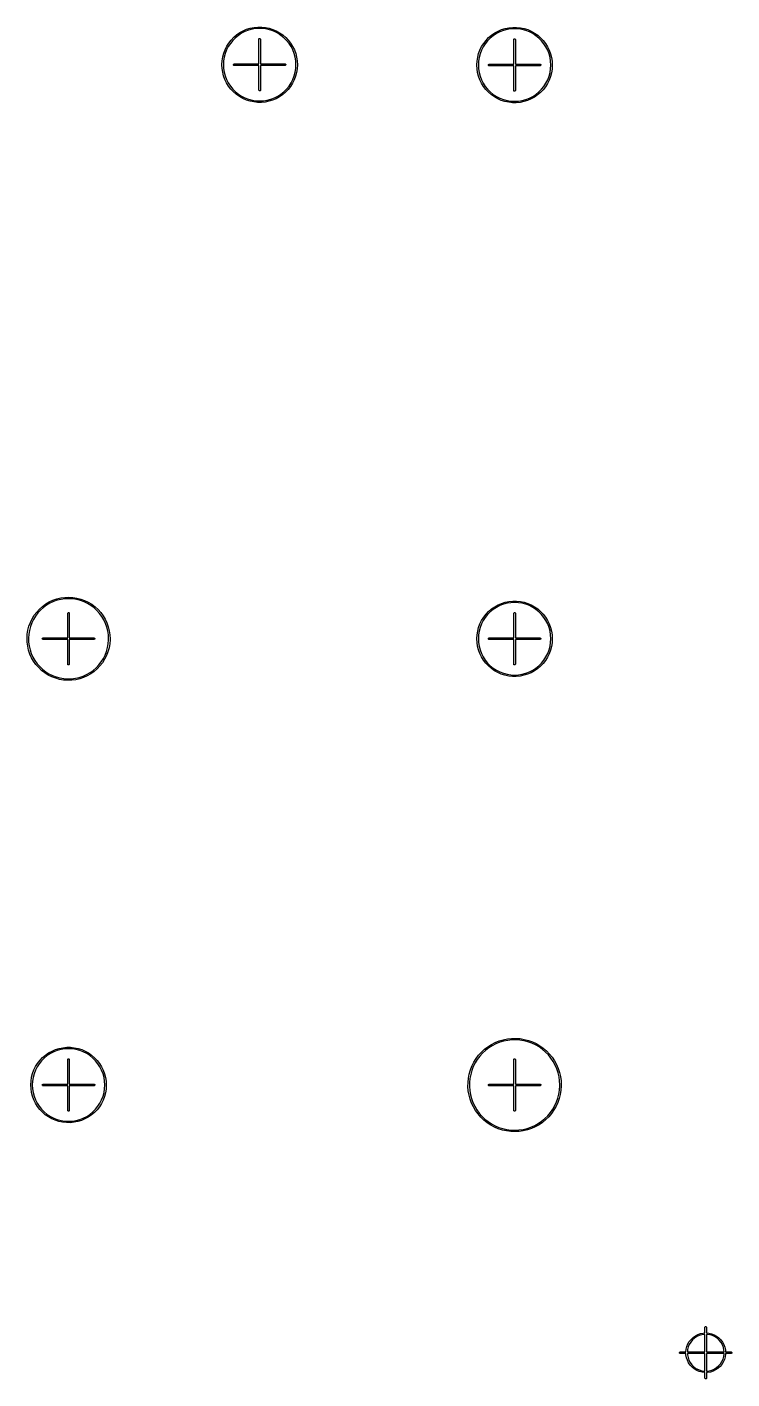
# Model space of a CAD drawing. Extents: x 5.3 to 29.5, y -16.5 to -2.6.
# Drawn here: x 26.74 to 29.5, y -16.45 to -11.15 of the extents above; entities that cross this region are included whole.
import ezdxf

# ---------------------------------------------------------------- set-up
doc = ezdxf.new("R2010")
doc.units = 0
doc.header["$MEASUREMENT"] = 0
doc.layers.add('BLACK', color=7, linetype='CONTINUOUS')

msp = doc.modelspace()

# ---------------------------------------------------------------- linework, layer by layer
at = {"layer": 'BLACK', "linetype": 'CONTINUOUS'}
for p, q in [((27.5483, -11.1913), (27.5596, -11.1816)), ((27.5663, -11.1837), (27.5547, -11.1931)), ((27.5596, -11.1816), (27.5719, -11.173)), ((27.5788, -11.1756), (27.5663, -11.1837)), ((27.5719, -11.173), (27.5851, -11.1658)), ((27.5921, -11.1688), (27.5788, -11.1756)), ((27.5851, -11.1658), (27.5988, -11.1599)), ((27.606, -11.1635), (27.5921, -11.1688)), ((27.5988, -11.1599), (27.6131, -11.1555)), ((27.6203, -11.1597), (27.606, -11.1635)), ((27.6131, -11.1555), (27.6278, -11.1525)), ((27.635, -11.1573), (27.6203, -11.1597)), ((27.6278, -11.1525), (27.6427, -11.151)), ((27.6499, -11.1565), (27.635, -11.1573)), ((27.6427, -11.151), (27.6577, -11.151)), ((27.6648, -11.1573), (27.6499, -11.1565)), ((27.6577, -11.151), (27.6725, -11.1526)), ((27.6795, -11.1597), (27.6648, -11.1573)), ((27.6725, -11.1526), (27.6872, -11.1556)), ((27.6939, -11.1635), (27.6795, -11.1597)), ((27.6872, -11.1556), (27.7015, -11.1601)), ((27.7078, -11.1688), (27.6939, -11.1635)), ((27.7015, -11.1601), (27.7152, -11.166)), ((27.721, -11.1756), (27.7078, -11.1688)), ((27.7152, -11.166), (27.7283, -11.1733)), ((27.7335, -11.1837), (27.721, -11.1756)), ((27.7283, -11.1733), (27.7406, -11.1819)), ((27.7451, -11.1931), (27.7335, -11.1837)), ((27.7406, -11.1819), (27.7519, -11.1916)), ((28.5483, -11.1925), (28.5597, -11.1828)), ((28.5664, -11.1849), (28.5548, -11.1943)), ((28.5597, -11.1828), (28.572, -11.1743)), ((28.5789, -11.1768), (28.5664, -11.1849)), ((28.572, -11.1743), (28.5851, -11.167)), ((28.5921, -11.1701), (28.5789, -11.1768)), ((28.5851, -11.167), (28.5989, -11.1611)), ((28.606, -11.1647), (28.5921, -11.1701)), ((28.5989, -11.1611), (28.6132, -11.1567)), ((28.6204, -11.1609), (28.606, -11.1647)), ((28.6132, -11.1567), (28.6279, -11.1537)), ((28.6351, -11.1585), (28.6204, -11.1609)), ((28.6279, -11.1537), (28.6428, -11.1522)), ((28.65, -11.1578), (28.6351, -11.1585)), ((28.6428, -11.1522), (28.6577, -11.1523)), ((28.6649, -11.1585), (28.65, -11.1578)), ((28.6577, -11.1523), (28.6726, -11.1538)), ((28.6796, -11.1609), (28.6649, -11.1585)), ((28.6726, -11.1538), (28.6873, -11.1568)), ((28.694, -11.1647), (28.6796, -11.1609)), ((28.6873, -11.1568), (28.7016, -11.1613)), ((28.7079, -11.1701), (28.694, -11.1647)), ((28.7016, -11.1613), (28.7153, -11.1672)), ((28.7211, -11.1768), (28.7079, -11.1701)), ((28.7153, -11.1672), (28.7284, -11.1745)), ((28.7336, -11.1849), (28.7211, -11.1768)), ((28.7284, -11.1745), (28.7407, -11.1831)), ((28.7452, -11.1943), (28.7336, -11.1849)), ((28.7407, -11.1831), (28.752, -11.1929)), ((27.5089, -11.2541), (27.5141, -11.24)), ((27.5141, -11.24), (27.5208, -11.2266)), ((27.5267, -11.2277), (27.52, -11.2409)), ((27.5208, -11.2266), (27.5287, -11.2139)), ((27.5348, -11.2152), (27.5267, -11.2277)), ((27.5287, -11.2139), (27.5379, -11.2021)), ((27.5442, -11.2036), (27.5348, -11.2152)), ((27.5379, -11.2021), (27.5483, -11.1913)), ((27.5547, -11.1931), (27.5442, -11.2036)), ((27.647, -11.1988), (27.6471, -11.1978)), ((27.647, -11.2958), (27.647, -11.1988)), ((27.6471, -11.1978), (27.6484, -11.1962)), ((27.6484, -11.1962), (27.6504, -11.1959)), ((27.6504, -11.1959), (27.6522, -11.1969)), ((27.6522, -11.1969), (27.6529, -11.1988)), ((27.6529, -11.1988), (27.6529, -11.2958)), ((27.7556, -11.2036), (27.7451, -11.1931)), ((27.7519, -11.1916), (27.7622, -11.2025)), ((27.765, -11.2152), (27.7556, -11.2036)), ((27.7622, -11.2025), (27.7714, -11.2143)), ((27.7731, -11.2277), (27.765, -11.2152)), ((27.7714, -11.2143), (27.7793, -11.2271)), ((27.7799, -11.2409), (27.7731, -11.2277)), ((27.7793, -11.2271), (27.7859, -11.2405)), ((28.5142, -11.2412), (28.5208, -11.2278)), ((28.5268, -11.2289), (28.5201, -11.2421)), ((28.5208, -11.2278), (28.5288, -11.2151)), ((28.5349, -11.2164), (28.5268, -11.2289)), ((28.5288, -11.2151), (28.538, -11.2033)), ((28.5443, -11.2048), (28.5349, -11.2164)), ((28.538, -11.2033), (28.5483, -11.1925)), ((28.5548, -11.1943), (28.5443, -11.2048)), ((28.647, -11.2), (28.6472, -11.199)), ((28.647, -11.297), (28.647, -11.2)), ((28.6472, -11.199), (28.6485, -11.1974)), ((28.6485, -11.1974), (28.6505, -11.1971)), ((28.6505, -11.1971), (28.6523, -11.1981)), ((28.6523, -11.1981), (28.653, -11.2)), ((28.653, -11.2), (28.653, -11.297)), ((28.7557, -11.2048), (28.7452, -11.1943)), ((28.752, -11.1929), (28.7623, -11.2037)), ((28.7651, -11.2164), (28.7557, -11.2048)), ((28.7623, -11.2037), (28.7715, -11.2156)), ((28.7732, -11.2289), (28.7651, -11.2164)), ((28.7715, -11.2156), (28.7794, -11.2283)), ((28.7799, -11.2421), (28.7732, -11.2289)), ((28.7794, -11.2283), (28.786, -11.2417)), ((27.502, -11.2983), (27.5028, -11.2833)), ((27.5028, -11.2833), (27.5051, -11.2685)), ((27.5051, -11.2685), (27.5089, -11.2541)), ((27.5084, -11.2839), (27.5077, -11.2988)), ((27.5108, -11.2692), (27.5084, -11.2839)), ((27.5146, -11.2548), (27.5108, -11.2692)), ((27.52, -11.2409), (27.5146, -11.2548)), ((27.7852, -11.2548), (27.7799, -11.2409)), ((27.789, -11.2692), (27.7852, -11.2548)), ((27.7859, -11.2405), (27.7911, -11.2545)), ((27.7914, -11.2839), (27.789, -11.2692)), ((27.7911, -11.2545), (27.7948, -11.269)), ((27.7922, -11.2988), (27.7914, -11.2839)), ((27.7948, -11.269), (27.7971, -11.2838)), ((27.7971, -11.2838), (27.7979, -11.2988)), ((28.502, -11.2995), (28.5029, -11.2845)), ((28.5029, -11.2845), (28.5052, -11.2697)), ((28.5052, -11.2697), (28.509, -11.2553)), ((28.5085, -11.2851), (28.5078, -11.3)), ((28.5109, -11.2704), (28.5085, -11.2851)), ((28.509, -11.2553), (28.5142, -11.2412)), ((28.5147, -11.256), (28.5109, -11.2704)), ((28.5201, -11.2421), (28.5147, -11.256)), ((28.7853, -11.256), (28.7799, -11.2421)), ((28.7891, -11.2704), (28.7853, -11.256)), ((28.786, -11.2417), (28.7912, -11.2558)), ((28.7915, -11.2851), (28.7891, -11.2704)), ((28.7912, -11.2558), (28.7949, -11.2702)), ((28.7922, -11.3), (28.7915, -11.2851)), ((28.7949, -11.2702), (28.7972, -11.285)), ((28.7972, -11.285), (28.798, -11.3)), ((27.502, -11.2988), (27.502, -11.2983)), ((27.5027, -11.3132), (27.502, -11.2988)), ((27.5049, -11.328), (27.5027, -11.3132)), ((27.5086, -11.3425), (27.5049, -11.328)), ((27.5077, -11.2988), (27.5084, -11.3137)), ((27.5084, -11.3137), (27.5108, -11.3284)), ((27.5137, -11.3566), (27.5086, -11.3425)), ((27.5108, -11.3284), (27.5146, -11.3427)), ((27.5146, -11.3427), (27.52, -11.3566)), ((27.547, -11.2983), (27.548, -11.2965)), ((27.5474, -11.3003), (27.547, -11.2983)), ((27.5489, -11.3016), (27.5474, -11.3003)), ((27.548, -11.2965), (27.5499, -11.2958)), ((27.5499, -11.3017), (27.5489, -11.3016)), ((27.5499, -11.2958), (27.647, -11.2958)), ((27.647, -11.3017), (27.5499, -11.3017)), ((27.647, -11.3988), (27.647, -11.3017)), ((27.6529, -11.2958), (27.7499, -11.2958)), ((27.7499, -11.3017), (27.6529, -11.3017)), ((27.6529, -11.3017), (27.6529, -11.3988)), ((27.7499, -11.2958), (27.7509, -11.296)), ((27.7518, -11.3011), (27.7499, -11.3017)), ((27.7509, -11.296), (27.7525, -11.2973)), ((27.7528, -11.2993), (27.7518, -11.3011)), ((27.7525, -11.2973), (27.7528, -11.2993)), ((27.7799, -11.3566), (27.7852, -11.3427)), ((27.7852, -11.3427), (27.789, -11.3284)), ((27.7908, -11.344), (27.7855, -11.358)), ((27.789, -11.3284), (27.7914, -11.3137)), ((27.7946, -11.3295), (27.7908, -11.344)), ((27.7914, -11.3137), (27.7922, -11.2988)), ((27.797, -11.3148), (27.7946, -11.3295)), ((27.7979, -11.2998), (27.797, -11.3148)), ((27.7979, -11.2988), (27.7979, -11.2998)), ((28.5021, -11.3), (28.502, -11.2995)), ((28.5028, -11.3144), (28.5021, -11.3)), ((28.505, -11.3292), (28.5028, -11.3144)), ((28.5087, -11.3438), (28.505, -11.3292)), ((28.5078, -11.3), (28.5085, -11.3149)), ((28.5085, -11.3149), (28.5109, -11.3296)), ((28.5138, -11.3578), (28.5087, -11.3438)), ((28.5109, -11.3296), (28.5147, -11.344)), ((28.5147, -11.344), (28.5201, -11.3579)), ((28.5471, -11.2995), (28.5481, -11.2977)), ((28.5474, -11.3015), (28.5471, -11.2995)), ((28.549, -11.3028), (28.5474, -11.3015)), ((28.5481, -11.2977), (28.55, -11.297)), ((28.55, -11.303), (28.549, -11.3028)), ((28.55, -11.297), (28.647, -11.297)), ((28.647, -11.303), (28.55, -11.303)), ((28.647, -11.4), (28.647, -11.303)), ((28.653, -11.297), (28.75, -11.297)), ((28.75, -11.303), (28.653, -11.303)), ((28.653, -11.303), (28.653, -11.4)), ((28.75, -11.297), (28.751, -11.2972)), ((28.7519, -11.3023), (28.75, -11.303)), ((28.751, -11.2972), (28.7526, -11.2985)), ((28.7529, -11.3005), (28.7519, -11.3023)), ((28.7526, -11.2985), (28.7529, -11.3005)), ((28.7799, -11.3579), (28.7853, -11.344)), ((28.7853, -11.344), (28.7891, -11.3296)), ((28.7909, -11.3452), (28.7856, -11.3592)), ((28.7891, -11.3296), (28.7915, -11.3149)), ((28.7947, -11.3308), (28.7909, -11.3452)), ((28.7915, -11.3149), (28.7922, -11.3)), ((28.7971, -11.316), (28.7947, -11.3308)), ((28.7979, -11.301), (28.7971, -11.316)), ((28.798, -11.3), (28.7979, -11.301)), ((27.5203, -11.3701), (27.5137, -11.3566)), ((27.52, -11.3566), (27.5267, -11.3699)), ((27.5281, -11.3828), (27.5203, -11.3701)), ((27.5267, -11.3699), (27.5348, -11.3824)), ((27.5372, -11.3947), (27.5281, -11.3828)), ((27.5348, -11.3824), (27.5442, -11.394)), ((27.5475, -11.4056), (27.5372, -11.3947)), ((27.5442, -11.394), (27.5547, -11.4045)), ((27.6476, -11.4007), (27.647, -11.3988)), ((27.6529, -11.3988), (27.6527, -11.3998)), ((27.7451, -11.4045), (27.7556, -11.394)), ((27.7616, -11.3959), (27.7512, -11.4066)), ((27.7556, -11.394), (27.765, -11.3824)), ((27.7708, -11.3841), (27.7616, -11.3959)), ((27.765, -11.3824), (27.7731, -11.3699)), ((27.7788, -11.3714), (27.7708, -11.3841)), ((27.7731, -11.3699), (27.7799, -11.3566)), ((27.7855, -11.358), (27.7788, -11.3714)), ((28.5203, -11.3713), (28.5138, -11.3578)), ((28.5201, -11.3579), (28.5268, -11.3711)), ((28.5282, -11.384), (28.5203, -11.3713)), ((28.5268, -11.3711), (28.5349, -11.3836)), ((28.5373, -11.3959), (28.5282, -11.384)), ((28.5349, -11.3836), (28.5443, -11.3952)), ((28.5476, -11.4068), (28.5373, -11.3959)), ((28.5443, -11.3952), (28.5548, -11.4057)), ((28.7452, -11.4057), (28.7557, -11.3952)), ((28.7617, -11.3971), (28.7513, -11.4079)), ((28.7557, -11.3952), (28.7651, -11.3836)), ((28.7709, -11.3853), (28.7617, -11.3971)), ((28.7651, -11.3836), (28.7732, -11.3711)), ((28.7789, -11.3726), (28.7709, -11.3853)), ((28.7732, -11.3711), (28.7799, -11.3579)), ((28.7856, -11.3592), (28.7789, -11.3726)), ((27.5588, -11.4154), (27.5475, -11.4056)), ((27.5547, -11.4045), (27.5663, -11.4139)), ((27.5711, -11.424), (27.5588, -11.4154)), ((27.5663, -11.4139), (27.5788, -11.422)), ((27.5841, -11.4313), (27.5711, -11.424)), ((27.5788, -11.422), (27.5921, -11.4287)), ((27.5979, -11.4373), (27.5841, -11.4313)), ((27.5921, -11.4287), (27.606, -11.4341)), ((27.6121, -11.4418), (27.5979, -11.4373)), ((27.606, -11.4341), (27.6203, -11.4379)), ((27.6268, -11.4449), (27.6121, -11.4418)), ((27.6203, -11.4379), (27.635, -11.4403)), ((27.6417, -11.4465), (27.6268, -11.4449)), ((27.635, -11.4403), (27.6499, -11.441)), ((27.6566, -11.4466), (27.6417, -11.4465)), ((27.6494, -11.4017), (27.6476, -11.4007)), ((27.6514, -11.4013), (27.6494, -11.4017)), ((27.6499, -11.441), (27.6648, -11.4403)), ((27.6527, -11.3998), (27.6514, -11.4013)), ((27.6715, -11.4452), (27.6566, -11.4466)), ((27.6648, -11.4403), (27.6795, -11.4379)), ((27.6862, -11.4422), (27.6715, -11.4452)), ((27.6795, -11.4379), (27.6939, -11.4341)), ((27.7005, -11.4378), (27.6862, -11.4422)), ((27.6939, -11.4341), (27.7078, -11.4287)), ((27.7143, -11.432), (27.7005, -11.4378)), ((27.7078, -11.4287), (27.721, -11.422)), ((27.7274, -11.4248), (27.7143, -11.432)), ((27.721, -11.422), (27.7335, -11.4139)), ((27.7398, -11.4163), (27.7274, -11.4248)), ((27.7335, -11.4139), (27.7451, -11.4045)), ((27.7512, -11.4066), (27.7398, -11.4163)), ((28.5589, -11.4166), (28.5476, -11.4068)), ((28.5548, -11.4057), (28.5664, -11.4151)), ((28.5712, -11.4252), (28.5589, -11.4166)), ((28.5664, -11.4151), (28.5789, -11.4232)), ((28.5842, -11.4325), (28.5712, -11.4252)), ((28.5789, -11.4232), (28.5921, -11.4299)), ((28.5979, -11.4385), (28.5842, -11.4325)), ((28.5921, -11.4299), (28.606, -11.4353)), ((28.6122, -11.443), (28.5979, -11.4385)), ((28.606, -11.4353), (28.6204, -11.4391)), ((28.6269, -11.4461), (28.6122, -11.443)), ((28.6204, -11.4391), (28.6351, -11.4415)), ((28.6417, -11.4477), (28.6269, -11.4461)), ((28.6351, -11.4415), (28.65, -11.4422)), ((28.6567, -11.4478), (28.6417, -11.4477)), ((28.6477, -11.4019), (28.647, -11.4)), ((28.6495, -11.4029), (28.6477, -11.4019)), ((28.6515, -11.4026), (28.6495, -11.4029)), ((28.65, -11.4422), (28.6649, -11.4415)), ((28.6528, -11.401), (28.6515, -11.4026)), ((28.653, -11.4), (28.6528, -11.401)), ((28.6716, -11.4464), (28.6567, -11.4478)), ((28.6649, -11.4415), (28.6796, -11.4391)), ((28.6863, -11.4434), (28.6716, -11.4464)), ((28.6796, -11.4391), (28.694, -11.4353)), ((28.7006, -11.439), (28.6863, -11.4434)), ((28.694, -11.4353), (28.7079, -11.4299)), ((28.7144, -11.4332), (28.7006, -11.439)), ((28.7079, -11.4299), (28.7211, -11.4232)), ((28.7275, -11.426), (28.7144, -11.4332)), ((28.7211, -11.4232), (28.7336, -11.4151)), ((28.7399, -11.4175), (28.7275, -11.426)), ((28.7336, -11.4151), (28.7452, -11.4057)), ((28.7513, -11.4079), (28.7399, -11.4175)), ((26.7979, -13.423), (26.8108, -13.4136)), ((26.8108, -13.4136), (26.8245, -13.4056)), ((26.8272, -13.4107), (26.8139, -13.4184)), ((26.8245, -13.4056), (26.839, -13.3989)), ((26.8411, -13.4042), (26.8272, -13.4107)), ((26.839, -13.3989), (26.854, -13.3937)), ((26.8556, -13.3992), (26.8411, -13.4042)), ((26.854, -13.3937), (26.8695, -13.3899)), ((26.8705, -13.3955), (26.8556, -13.3992)), ((26.8695, -13.3899), (26.8852, -13.3877)), ((26.8857, -13.3934), (26.8705, -13.3955)), ((26.8852, -13.3877), (26.9011, -13.3871)), ((26.9011, -13.3928), (26.8857, -13.3934)), ((26.9011, -13.3871), (26.917, -13.3879)), ((26.9164, -13.3936), (26.9011, -13.3928)), ((26.9316, -13.396), (26.9164, -13.3936)), ((26.917, -13.3879), (26.9328, -13.3904)), ((26.9465, -13.3998), (26.9316, -13.396)), ((26.9328, -13.3904), (26.9482, -13.3943)), ((26.9609, -13.405), (26.9465, -13.3998)), ((26.9482, -13.3943), (26.9631, -13.3998)), ((26.9748, -13.4117), (26.9609, -13.405)), ((26.9631, -13.3998), (26.9775, -13.4067)), ((26.9879, -13.4196), (26.9748, -13.4117)), ((26.9775, -13.4067), (26.9911, -13.4149)), ((28.5851, -13.417), (28.5989, -13.4111)), ((28.5989, -13.4111), (28.6132, -13.4067)), ((28.6204, -13.4109), (28.606, -13.4147)), ((28.6132, -13.4067), (28.6279, -13.4037)), ((28.6351, -13.4085), (28.6204, -13.4109)), ((28.6279, -13.4037), (28.6428, -13.4022)), ((28.65, -13.4078), (28.6351, -13.4085)), ((28.6428, -13.4022), (28.6577, -13.4023)), ((28.6649, -13.4085), (28.65, -13.4078)), ((28.6577, -13.4023), (28.6726, -13.4038)), ((28.6796, -13.4109), (28.6649, -13.4085)), ((28.6726, -13.4038), (28.6873, -13.4068)), ((28.694, -13.4147), (28.6796, -13.4109)), ((28.6873, -13.4068), (28.7016, -13.4113)), ((28.7016, -13.4113), (28.7153, -13.4172)), ((26.7572, -13.4715), (26.7655, -13.4579)), ((26.7703, -13.4612), (26.7622, -13.4743)), ((26.7655, -13.4579), (26.7752, -13.4453)), ((26.7795, -13.4489), (26.7703, -13.4612)), ((26.7752, -13.4453), (26.786, -13.4336)), ((26.79, -13.4377), (26.7795, -13.4489)), ((26.786, -13.4336), (26.7979, -13.423)), ((26.8015, -13.4275), (26.79, -13.4377)), ((26.8139, -13.4184), (26.8015, -13.4275)), ((26.897, -13.45), (26.8972, -13.449)), ((26.897, -13.547), (26.897, -13.45)), ((26.8972, -13.449), (26.8985, -13.4474)), ((26.8985, -13.4474), (26.9005, -13.4471)), ((26.9005, -13.4471), (26.9023, -13.4481)), ((26.9023, -13.4481), (26.903, -13.45)), ((26.903, -13.45), (26.903, -13.547)), ((27.0002, -13.4288), (26.9879, -13.4196)), ((26.9911, -13.4149), (27.0039, -13.4244)), ((27.0116, -13.4392), (27.0002, -13.4288)), ((27.0039, -13.4244), (27.0156, -13.4352)), ((27.0218, -13.4506), (27.0116, -13.4392)), ((27.0156, -13.4352), (27.0263, -13.447)), ((27.031, -13.463), (27.0218, -13.4506)), ((27.0263, -13.447), (27.0357, -13.4598)), ((27.0388, -13.4762), (27.031, -13.463)), ((27.0357, -13.4598), (27.0439, -13.4735)), ((28.5208, -13.4778), (28.5288, -13.4651)), ((28.5349, -13.4664), (28.5268, -13.4789)), ((28.5288, -13.4651), (28.538, -13.4533)), ((28.5443, -13.4548), (28.5349, -13.4664)), ((28.538, -13.4533), (28.5483, -13.4425)), ((28.5548, -13.4443), (28.5443, -13.4548)), ((28.5483, -13.4425), (28.5597, -13.4328)), ((28.5664, -13.4349), (28.5548, -13.4443)), ((28.5597, -13.4328), (28.572, -13.4243)), ((28.5789, -13.4268), (28.5664, -13.4349)), ((28.572, -13.4243), (28.5851, -13.417)), ((28.5921, -13.4201), (28.5789, -13.4268)), ((28.606, -13.4147), (28.5921, -13.4201)), ((28.647, -13.45), (28.6472, -13.449)), ((28.647, -13.547), (28.647, -13.45)), ((28.6472, -13.449), (28.6485, -13.4474)), ((28.6485, -13.4474), (28.6505, -13.4471)), ((28.6505, -13.4471), (28.6523, -13.4481)), ((28.6523, -13.4481), (28.653, -13.45)), ((28.653, -13.45), (28.653, -13.547)), ((28.7079, -13.4201), (28.694, -13.4147)), ((28.7211, -13.4268), (28.7079, -13.4201)), ((28.7153, -13.4172), (28.7284, -13.4245)), ((28.7336, -13.4349), (28.7211, -13.4268)), ((28.7284, -13.4245), (28.7407, -13.4331)), ((28.7452, -13.4443), (28.7336, -13.4349)), ((28.7407, -13.4331), (28.752, -13.4429)), ((28.7557, -13.4548), (28.7452, -13.4443)), ((28.752, -13.4429), (28.7623, -13.4537)), ((28.7651, -13.4664), (28.7557, -13.4548)), ((28.7623, -13.4537), (28.7715, -13.4656)), ((28.7732, -13.4789), (28.7651, -13.4664)), ((28.7715, -13.4656), (28.7794, -13.4783)), ((26.7381, -13.5318), (26.7406, -13.5161)), ((26.7406, -13.5161), (26.7447, -13.5007)), ((26.7462, -13.5173), (26.7437, -13.5325)), ((26.7447, -13.5007), (26.7502, -13.4858)), ((26.7501, -13.5025), (26.7462, -13.5173)), ((26.7555, -13.4881), (26.7501, -13.5025)), ((26.7502, -13.4858), (26.7572, -13.4715)), ((26.7622, -13.4743), (26.7555, -13.4881)), ((27.0454, -13.4901), (27.0388, -13.4762)), ((27.0439, -13.4735), (27.0507, -13.4879)), ((27.0505, -13.5046), (27.0454, -13.4901)), ((27.0542, -13.5195), (27.0505, -13.5046)), ((27.0507, -13.4879), (27.056, -13.5029)), ((27.0565, -13.5347), (27.0542, -13.5195)), ((27.056, -13.5029), (27.0598, -13.5183)), ((27.0598, -13.5183), (27.0622, -13.5341)), ((28.5029, -13.5345), (28.5052, -13.5197)), ((28.5052, -13.5197), (28.509, -13.5053)), ((28.509, -13.5053), (28.5142, -13.4912)), ((28.5147, -13.506), (28.5109, -13.5204)), ((28.5142, -13.4912), (28.5208, -13.4778)), ((28.5201, -13.4921), (28.5147, -13.506)), ((28.5268, -13.4789), (28.5201, -13.4921)), ((28.7799, -13.4921), (28.7732, -13.4789)), ((28.7794, -13.4783), (28.786, -13.4917)), ((28.7853, -13.506), (28.7799, -13.4921)), ((28.7891, -13.5204), (28.7853, -13.506)), ((28.786, -13.4917), (28.7912, -13.5058)), ((28.7912, -13.5058), (28.7949, -13.5202)), ((26.7371, -13.5477), (26.7381, -13.5318)), ((26.7371, -13.5478), (26.7371, -13.5477)), ((26.7376, -13.5636), (26.7371, -13.5478)), ((26.7397, -13.5794), (26.7376, -13.5636)), ((26.7437, -13.5325), (26.7428, -13.5478)), ((26.7428, -13.5478), (26.7433, -13.5632)), ((26.7433, -13.5632), (26.7453, -13.5784)), ((26.7971, -13.5495), (26.7981, -13.5477)), ((26.7974, -13.5515), (26.7971, -13.5495)), ((26.799, -13.5528), (26.7974, -13.5515)), ((26.7981, -13.5477), (26.8, -13.547)), ((26.8, -13.553), (26.799, -13.5528)), ((26.8, -13.547), (26.897, -13.547)), ((26.897, -13.553), (26.8, -13.553)), ((26.897, -13.65), (26.897, -13.553)), ((26.903, -13.547), (27, -13.547)), ((27, -13.553), (26.903, -13.553)), ((26.903, -13.553), (26.903, -13.65)), ((27, -13.547), (27.001, -13.5472)), ((27.0019, -13.5523), (27, -13.553)), ((27.001, -13.5472), (27.0026, -13.5485)), ((27.0029, -13.5505), (27.0019, -13.5523)), ((27.0026, -13.5485), (27.0029, -13.5505)), ((27.0533, -13.5848), (27.056, -13.5697)), ((27.056, -13.5697), (27.0572, -13.5544)), ((27.0572, -13.55), (27.0565, -13.5347)), ((27.0572, -13.5544), (27.0572, -13.55)), ((27.0617, -13.5704), (27.0589, -13.5861)), ((27.0629, -13.5545), (27.0617, -13.5704)), ((27.0622, -13.5341), (27.063, -13.55)), ((27.063, -13.55), (27.0629, -13.5545)), ((28.502, -13.5495), (28.5029, -13.5345)), ((28.5021, -13.55), (28.502, -13.5495)), ((28.5028, -13.5644), (28.5021, -13.55)), ((28.505, -13.5792), (28.5028, -13.5644)), ((28.5085, -13.5351), (28.5078, -13.55)), ((28.5078, -13.55), (28.5085, -13.5649)), ((28.5109, -13.5204), (28.5085, -13.5351)), ((28.5085, -13.5649), (28.5109, -13.5796)), ((28.5471, -13.5495), (28.5481, -13.5477)), ((28.5474, -13.5515), (28.5471, -13.5495)), ((28.549, -13.5528), (28.5474, -13.5515)), ((28.5481, -13.5477), (28.55, -13.547)), ((28.55, -13.553), (28.549, -13.5528)), ((28.55, -13.547), (28.647, -13.547)), ((28.647, -13.553), (28.55, -13.553)), ((28.647, -13.65), (28.647, -13.553)), ((28.653, -13.547), (28.75, -13.547)), ((28.75, -13.553), (28.653, -13.553)), ((28.653, -13.553), (28.653, -13.65)), ((28.75, -13.547), (28.751, -13.5472)), ((28.7519, -13.5523), (28.75, -13.553)), ((28.751, -13.5472), (28.7526, -13.5485)), ((28.7529, -13.5505), (28.7519, -13.5523)), ((28.7526, -13.5485), (28.7529, -13.5505)), ((28.7915, -13.5351), (28.7891, -13.5204)), ((28.7891, -13.5796), (28.7915, -13.5649)), ((28.7922, -13.55), (28.7915, -13.5351)), ((28.7915, -13.5649), (28.7922, -13.55)), ((28.7971, -13.566), (28.7947, -13.5808)), ((28.7949, -13.5202), (28.7972, -13.535)), ((28.7979, -13.551), (28.7971, -13.566)), ((28.7972, -13.535), (28.798, -13.55)), ((28.798, -13.55), (28.7979, -13.551)), ((26.7434, -13.5949), (26.7397, -13.5794)), ((26.7485, -13.61), (26.7434, -13.5949)), ((26.7453, -13.5784), (26.7489, -13.5933)), ((26.7551, -13.6245), (26.7485, -13.61)), ((26.7489, -13.5933), (26.7538, -13.6079)), ((26.7538, -13.6079), (26.7602, -13.6219)), ((26.763, -13.6383), (26.7551, -13.6245)), ((26.7602, -13.6219), (26.7678, -13.6352)), ((27.0367, -13.6277), (27.0436, -13.614)), ((27.0489, -13.6163), (27.0417, -13.6305)), ((27.0436, -13.614), (27.0492, -13.5996)), ((27.0546, -13.6014), (27.0489, -13.6163)), ((27.0492, -13.5996), (27.0533, -13.5848)), ((27.0589, -13.5861), (27.0546, -13.6014)), ((28.5087, -13.5938), (28.505, -13.5792)), ((28.5138, -13.6078), (28.5087, -13.5938)), ((28.5109, -13.5796), (28.5147, -13.594)), ((28.5203, -13.6213), (28.5138, -13.6078)), ((28.5147, -13.594), (28.5201, -13.6079)), ((28.5201, -13.6079), (28.5268, -13.6211)), ((28.5282, -13.634), (28.5203, -13.6213)), ((28.5268, -13.6211), (28.5349, -13.6336)), ((28.7651, -13.6336), (28.7732, -13.6211)), ((28.7789, -13.6226), (28.7709, -13.6353)), ((28.7732, -13.6211), (28.7799, -13.6079)), ((28.7856, -13.6092), (28.7789, -13.6226)), ((28.7799, -13.6079), (28.7853, -13.594)), ((28.7853, -13.594), (28.7891, -13.5796)), ((28.7909, -13.5952), (28.7856, -13.6092)), ((28.7947, -13.5808), (28.7909, -13.5952)), ((26.7723, -13.6512), (26.763, -13.6383)), ((26.7678, -13.6352), (26.7768, -13.6477)), ((26.7828, -13.6632), (26.7723, -13.6512)), ((26.7768, -13.6477), (26.7869, -13.6592)), ((26.7944, -13.6741), (26.7828, -13.6632)), ((26.7869, -13.6592), (26.7981, -13.6697)), ((26.807, -13.6838), (26.7944, -13.6741)), ((26.7981, -13.6697), (26.8103, -13.6791)), ((26.8977, -13.6519), (26.897, -13.65)), ((26.8995, -13.6529), (26.8977, -13.6519)), ((26.9015, -13.6526), (26.8995, -13.6529)), ((26.9028, -13.651), (26.9015, -13.6526)), ((26.903, -13.65), (26.9028, -13.651)), ((26.9843, -13.6828), (26.9968, -13.6739)), ((27.0003, -13.6784), (26.9873, -13.6876)), ((26.9968, -13.6739), (27.0084, -13.6639)), ((27.0124, -13.668), (27.0003, -13.6784)), ((27.0084, -13.6639), (27.019, -13.6527)), ((27.0234, -13.6565), (27.0124, -13.668)), ((27.019, -13.6527), (27.0285, -13.6406)), ((27.0332, -13.6439), (27.0234, -13.6565)), ((27.0285, -13.6406), (27.0367, -13.6277)), ((27.0417, -13.6305), (27.0332, -13.6439)), ((28.5373, -13.6459), (28.5282, -13.634)), ((28.5349, -13.6336), (28.5443, -13.6452)), ((28.5476, -13.6568), (28.5373, -13.6459)), ((28.5443, -13.6452), (28.5548, -13.6557)), ((28.5589, -13.6666), (28.5476, -13.6568)), ((28.5548, -13.6557), (28.5664, -13.6651)), ((28.5712, -13.6752), (28.5589, -13.6666)), ((28.5664, -13.6651), (28.5789, -13.6732)), ((28.5842, -13.6825), (28.5712, -13.6752)), ((28.5789, -13.6732), (28.5921, -13.6799)), ((28.6477, -13.6519), (28.647, -13.65)), ((28.6495, -13.6529), (28.6477, -13.6519)), ((28.6515, -13.6526), (28.6495, -13.6529)), ((28.6528, -13.651), (28.6515, -13.6526)), ((28.653, -13.65), (28.6528, -13.651)), ((28.7079, -13.6799), (28.7211, -13.6732)), ((28.7275, -13.676), (28.7144, -13.6832)), ((28.7211, -13.6732), (28.7336, -13.6651)), ((28.7399, -13.6675), (28.7275, -13.676)), ((28.7336, -13.6651), (28.7452, -13.6557)), ((28.7513, -13.6579), (28.7399, -13.6675)), ((28.7452, -13.6557), (28.7557, -13.6452)), ((28.7617, -13.6471), (28.7513, -13.6579)), ((28.7557, -13.6452), (28.7651, -13.6336)), ((28.7709, -13.6353), (28.7617, -13.6471)), ((26.8205, -13.6922), (26.807, -13.6838)), ((26.8103, -13.6791), (26.8233, -13.6873)), ((26.8348, -13.6993), (26.8205, -13.6922)), ((26.8233, -13.6873), (26.8371, -13.6941)), ((26.8496, -13.705), (26.8348, -13.6993)), ((26.8371, -13.6941), (26.8514, -13.6995)), ((26.865, -13.7092), (26.8496, -13.705)), ((26.8514, -13.6995), (26.8662, -13.7036)), ((26.8807, -13.7118), (26.865, -13.7092)), ((26.8662, -13.7036), (26.8814, -13.7061)), ((26.8966, -13.7129), (26.8807, -13.7118)), ((26.8814, -13.7061), (26.8967, -13.7072)), ((26.9125, -13.7125), (26.8966, -13.7129)), ((26.8967, -13.7072), (26.9121, -13.7068)), ((26.9121, -13.7068), (26.9273, -13.7048)), ((26.9283, -13.7105), (26.9125, -13.7125)), ((26.9273, -13.7048), (26.9423, -13.7014)), ((26.9438, -13.7069), (26.9283, -13.7105)), ((26.9423, -13.7014), (26.9569, -13.6966)), ((26.9589, -13.7019), (26.9438, -13.7069)), ((26.9569, -13.6966), (26.9709, -13.6903)), ((26.9735, -13.6954), (26.9589, -13.7019)), ((26.9709, -13.6903), (26.9843, -13.6828)), ((26.9873, -13.6876), (26.9735, -13.6954)), ((28.5979, -13.6885), (28.5842, -13.6825)), ((28.5921, -13.6799), (28.606, -13.6853)), ((28.6122, -13.693), (28.5979, -13.6885)), ((28.606, -13.6853), (28.6204, -13.6891)), ((28.6269, -13.6961), (28.6122, -13.693)), ((28.6204, -13.6891), (28.6351, -13.6915)), ((28.6417, -13.6977), (28.6269, -13.6961)), ((28.6351, -13.6915), (28.65, -13.6922)), ((28.6567, -13.6978), (28.6417, -13.6977)), ((28.65, -13.6922), (28.6649, -13.6915)), ((28.6716, -13.6964), (28.6567, -13.6978)), ((28.6649, -13.6915), (28.6796, -13.6891)), ((28.6863, -13.6934), (28.6716, -13.6964)), ((28.6796, -13.6891), (28.694, -13.6853)), ((28.7006, -13.689), (28.6863, -13.6934)), ((28.694, -13.6853), (28.7079, -13.6799)), ((28.7144, -13.6832), (28.7006, -13.689)), ((26.8351, -15.167), (26.8489, -15.1611)), ((26.8489, -15.1611), (26.8632, -15.1567)), ((26.8704, -15.1609), (26.856, -15.1647)), ((26.8632, -15.1567), (26.8779, -15.1537)), ((26.8851, -15.1585), (26.8704, -15.1609)), ((26.8779, -15.1537), (26.8928, -15.1522)), ((26.9, -15.1578), (26.8851, -15.1585)), ((26.8928, -15.1522), (26.9077, -15.1523)), ((26.9149, -15.1585), (26.9, -15.1578)), ((26.9077, -15.1523), (26.9226, -15.1538)), ((26.9296, -15.1609), (26.9149, -15.1585)), ((26.9226, -15.1538), (26.9373, -15.1568)), ((26.944, -15.1647), (26.9296, -15.1609)), ((26.9373, -15.1568), (26.9516, -15.1613)), ((26.9516, -15.1613), (26.9653, -15.1672)), ((28.5202, -15.1711), (28.5324, -15.1599)), ((28.5324, -15.1599), (28.5456, -15.1498)), ((28.5488, -15.1545), (28.5361, -15.1642)), ((28.5456, -15.1498), (28.5596, -15.1409)), ((28.5625, -15.1459), (28.5488, -15.1545)), ((28.5596, -15.1409), (28.5744, -15.1334)), ((28.5768, -15.1386), (28.5625, -15.1459)), ((28.5744, -15.1334), (28.5898, -15.1272)), ((28.5917, -15.1326), (28.5768, -15.1386)), ((28.5898, -15.1272), (28.6057, -15.1225)), ((28.6071, -15.128), (28.5917, -15.1326)), ((28.6057, -15.1225), (28.622, -15.1192)), ((28.6229, -15.1249), (28.6071, -15.128)), ((28.622, -15.1192), (28.6385, -15.1174)), ((28.6389, -15.1231), (28.6229, -15.1249)), ((28.6385, -15.1174), (28.6551, -15.1171)), ((28.6549, -15.1228), (28.6389, -15.1231)), ((28.671, -15.124), (28.6549, -15.1228)), ((28.6551, -15.1171), (28.6717, -15.1183)), ((28.6868, -15.1266), (28.671, -15.124)), ((28.6717, -15.1183), (28.688, -15.121)), ((28.7024, -15.1307), (28.6868, -15.1266)), ((28.688, -15.121), (28.7041, -15.1252)), ((28.7175, -15.1361), (28.7024, -15.1307)), ((28.7041, -15.1252), (28.7197, -15.1309)), ((28.7321, -15.1429), (28.7175, -15.1361)), ((28.7197, -15.1309), (28.7348, -15.1379)), ((28.746, -15.151), (28.7321, -15.1429)), ((28.7348, -15.1379), (28.7491, -15.1462)), ((28.7591, -15.1603), (28.746, -15.151)), ((28.7491, -15.1462), (28.7626, -15.1558)), ((28.7713, -15.1708), (28.7591, -15.1603)), ((28.7626, -15.1558), (28.7752, -15.1666)), ((26.7708, -15.2278), (26.7788, -15.2151)), ((26.7849, -15.2164), (26.7768, -15.2289)), ((26.7788, -15.2151), (26.788, -15.2033)), ((26.7943, -15.2048), (26.7849, -15.2164)), ((26.788, -15.2033), (26.7983, -15.1925)), ((26.8048, -15.1943), (26.7943, -15.2048)), ((26.7983, -15.1925), (26.8097, -15.1828)), ((26.8164, -15.1849), (26.8048, -15.1943)), ((26.8097, -15.1828), (26.822, -15.1743)), ((26.8289, -15.1768), (26.8164, -15.1849)), ((26.822, -15.1743), (26.8351, -15.167)), ((26.8421, -15.1701), (26.8289, -15.1768)), ((26.856, -15.1647), (26.8421, -15.1701)), ((26.897, -15.2), (26.8972, -15.199)), ((26.897, -15.297), (26.897, -15.2)), ((26.8972, -15.199), (26.8985, -15.1974)), ((26.8985, -15.1974), (26.9005, -15.1971)), ((26.9005, -15.1971), (26.9023, -15.1981)), ((26.9023, -15.1981), (26.903, -15.2)), ((26.903, -15.2), (26.903, -15.297)), ((26.9579, -15.1701), (26.944, -15.1647)), ((26.9711, -15.1768), (26.9579, -15.1701)), ((26.9653, -15.1672), (26.9784, -15.1745)), ((26.9836, -15.1849), (26.9711, -15.1768)), ((26.9784, -15.1745), (26.9907, -15.1831)), ((26.9952, -15.1943), (26.9836, -15.1849)), ((26.9907, -15.1831), (27.002, -15.1929)), ((27.0057, -15.2048), (26.9952, -15.1943)), ((27.002, -15.1929), (27.0123, -15.2037)), ((27.0151, -15.2164), (27.0057, -15.2048)), ((27.0123, -15.2037), (27.0215, -15.2156)), ((27.0232, -15.2289), (27.0151, -15.2164)), ((27.0215, -15.2156), (27.0294, -15.2283)), ((28.4829, -15.2256), (28.4903, -15.2107)), ((28.4953, -15.2135), (28.4881, -15.2279)), ((28.4903, -15.2107), (28.499, -15.1966)), ((28.5038, -15.1999), (28.4953, -15.2135)), ((28.499, -15.1966), (28.509, -15.1834)), ((28.5134, -15.187), (28.5038, -15.1999)), ((28.509, -15.1834), (28.5202, -15.1711)), ((28.5242, -15.1751), (28.5134, -15.187)), ((28.5361, -15.1642), (28.5242, -15.1751)), ((28.647, -15.2), (28.6472, -15.199)), ((28.647, -15.297), (28.647, -15.2)), ((28.6472, -15.199), (28.6485, -15.1974)), ((28.6485, -15.1974), (28.6505, -15.1971)), ((28.6505, -15.1971), (28.6523, -15.1981)), ((28.6523, -15.1981), (28.653, -15.2)), ((28.653, -15.2), (28.653, -15.297)), ((28.7825, -15.1823), (28.7713, -15.1708)), ((28.7752, -15.1666), (28.7868, -15.1785)), ((28.7927, -15.1948), (28.7825, -15.1823)), ((28.7868, -15.1785), (28.7973, -15.1914)), ((28.8016, -15.2082), (28.7927, -15.1948)), ((28.7973, -15.1914), (28.8065, -15.2052)), ((28.8093, -15.2223), (28.8016, -15.2082)), ((28.8065, -15.2052), (28.8144, -15.2198)), ((26.7552, -15.2697), (26.759, -15.2553)), ((26.759, -15.2553), (26.7642, -15.2412)), ((26.7647, -15.256), (26.7609, -15.2704)), ((26.7642, -15.2412), (26.7708, -15.2278)), ((26.7701, -15.2421), (26.7647, -15.256)), ((26.7768, -15.2289), (26.7701, -15.2421)), ((27.0299, -15.2421), (27.0232, -15.2289)), ((27.0294, -15.2283), (27.036, -15.2417)), ((27.0353, -15.256), (27.0299, -15.2421)), ((27.0391, -15.2704), (27.0353, -15.256)), ((27.036, -15.2417), (27.0412, -15.2558)), ((27.0412, -15.2558), (27.0449, -15.2702)), ((28.469, -15.2733), (28.4722, -15.257)), ((28.4722, -15.257), (28.4768, -15.241)), ((28.4777, -15.2583), (28.4747, -15.2741)), ((28.4768, -15.241), (28.4829, -15.2256)), ((28.4822, -15.2429), (28.4777, -15.2583)), ((28.4881, -15.2279), (28.4822, -15.2429)), ((28.8157, -15.2371), (28.8093, -15.2223)), ((28.8144, -15.2198), (28.821, -15.235)), ((28.8207, -15.2523), (28.8157, -15.2371)), ((28.8243, -15.268), (28.8207, -15.2523)), ((28.821, -15.235), (28.8262, -15.2508)), ((28.8265, -15.2839), (28.8243, -15.268)), ((28.8262, -15.2508), (28.8299, -15.267)), ((28.8299, -15.267), (28.8322, -15.2834)), ((26.752, -15.2995), (26.7529, -15.2845)), ((26.7521, -15.3), (26.752, -15.2995)), ((26.7528, -15.3144), (26.7521, -15.3)), ((26.755, -15.3292), (26.7528, -15.3144)), ((26.7529, -15.2845), (26.7552, -15.2697)), ((26.7585, -15.2851), (26.7578, -15.3)), ((26.7578, -15.3), (26.7585, -15.3149)), ((26.7609, -15.2704), (26.7585, -15.2851)), ((26.7585, -15.3149), (26.7609, -15.3296)), ((26.7971, -15.2995), (26.7981, -15.2977)), ((26.7974, -15.3015), (26.7971, -15.2995)), ((26.799, -15.3028), (26.7974, -15.3015)), ((26.7981, -15.2977), (26.8, -15.297)), ((26.8, -15.303), (26.799, -15.3028)), ((26.8, -15.297), (26.897, -15.297)), ((26.897, -15.303), (26.8, -15.303)), ((26.897, -15.4), (26.897, -15.303)), ((26.903, -15.297), (27, -15.297)), ((27, -15.303), (26.903, -15.303)), ((26.903, -15.303), (26.903, -15.4)), ((27, -15.297), (27.001, -15.2972)), ((27.0019, -15.3023), (27, -15.303)), ((27.001, -15.2972), (27.0026, -15.2985)), ((27.0029, -15.3005), (27.0019, -15.3023)), ((27.0026, -15.2985), (27.0029, -15.3005)), ((27.0415, -15.2851), (27.0391, -15.2704)), ((27.0391, -15.3296), (27.0415, -15.3149)), ((27.0422, -15.3), (27.0415, -15.2851)), ((27.0415, -15.3149), (27.0422, -15.3)), ((27.0471, -15.316), (27.0447, -15.3308)), ((27.0449, -15.2702), (27.0472, -15.285)), ((27.0479, -15.301), (27.0471, -15.316)), ((27.0472, -15.285), (27.048, -15.3)), ((27.048, -15.3), (27.0479, -15.301)), ((28.4672, -15.3062), (28.4673, -15.2898)), ((28.4672, -15.3064), (28.4672, -15.3062)), ((28.4685, -15.3229), (28.4672, -15.3064)), ((28.4673, -15.2898), (28.469, -15.2733)), ((28.473, -15.2901), (28.4729, -15.3062)), ((28.4729, -15.3062), (28.4742, -15.3222)), ((28.4747, -15.2741), (28.473, -15.2901)), ((28.4742, -15.3222), (28.4769, -15.3381)), ((28.5471, -15.2995), (28.5481, -15.2977)), ((28.5474, -15.3015), (28.5471, -15.2995)), ((28.549, -15.3028), (28.5474, -15.3015)), ((28.5481, -15.2977), (28.55, -15.297)), ((28.55, -15.303), (28.549, -15.3028)), ((28.55, -15.297), (28.647, -15.297)), ((28.647, -15.303), (28.55, -15.303)), ((28.647, -15.4), (28.647, -15.303)), ((28.653, -15.297), (28.75, -15.297)), ((28.75, -15.303), (28.653, -15.303)), ((28.653, -15.303), (28.653, -15.4)), ((28.75, -15.297), (28.751, -15.2972)), ((28.7519, -15.3023), (28.75, -15.303)), ((28.751, -15.2972), (28.7526, -15.2985)), ((28.7529, -15.3005), (28.7519, -15.3023)), ((28.7526, -15.2985), (28.7529, -15.3005)), ((28.8236, -15.3356), (28.8261, -15.3198)), ((28.8261, -15.3198), (28.8272, -15.3037)), ((28.8272, -15.3), (28.8265, -15.2839)), ((28.8272, -15.3037), (28.8272, -15.3)), ((28.8318, -15.3204), (28.8292, -15.3368)), ((28.8329, -15.3038), (28.8318, -15.3204)), ((28.8322, -15.2834), (28.833, -15.3)), ((28.833, -15.3), (28.8329, -15.3038)), ((26.7587, -15.3438), (26.755, -15.3292)), ((26.7638, -15.3578), (26.7587, -15.3438)), ((26.7609, -15.3296), (26.7647, -15.344)), ((26.7703, -15.3713), (26.7638, -15.3578)), ((26.7647, -15.344), (26.7701, -15.3579)), ((26.7701, -15.3579), (26.7768, -15.3711)), ((26.7782, -15.384), (26.7703, -15.3713)), ((26.7768, -15.3711), (26.7849, -15.3836)), ((27.0151, -15.3836), (27.0232, -15.3711)), ((27.0289, -15.3726), (27.0209, -15.3853)), ((27.0232, -15.3711), (27.0299, -15.3579)), ((27.0356, -15.3592), (27.0289, -15.3726)), ((27.0299, -15.3579), (27.0353, -15.344)), ((27.0353, -15.344), (27.0391, -15.3296)), ((27.0409, -15.3452), (27.0356, -15.3592)), ((27.0447, -15.3308), (27.0409, -15.3452)), ((28.4713, -15.3393), (28.4685, -15.3229)), ((28.4756, -15.3553), (28.4713, -15.3393)), ((28.4813, -15.3709), (28.4756, -15.3553)), ((28.4769, -15.3381), (28.4811, -15.3536)), ((28.4811, -15.3536), (28.4866, -15.3687)), ((28.4885, -15.3859), (28.4813, -15.3709)), ((28.4866, -15.3687), (28.4935, -15.3832)), ((28.8076, -15.381), (28.8143, -15.3664)), ((28.8196, -15.3685), (28.8127, -15.3836)), ((28.8143, -15.3664), (28.8197, -15.3512)), ((28.8251, -15.3529), (28.8196, -15.3685)), ((28.8197, -15.3512), (28.8236, -15.3356)), ((28.8292, -15.3368), (28.8251, -15.3529)), ((26.7873, -15.3959), (26.7782, -15.384)), ((26.7849, -15.3836), (26.7943, -15.3952)), ((26.7976, -15.4068), (26.7873, -15.3959)), ((26.7943, -15.3952), (26.8048, -15.4057)), ((26.8089, -15.4166), (26.7976, -15.4068)), ((26.8048, -15.4057), (26.8164, -15.4151)), ((26.8212, -15.4252), (26.8089, -15.4166)), ((26.8164, -15.4151), (26.8289, -15.4232)), ((26.8342, -15.4325), (26.8212, -15.4252)), ((26.8289, -15.4232), (26.8421, -15.4299)), ((26.8977, -15.4019), (26.897, -15.4)), ((26.8995, -15.4029), (26.8977, -15.4019)), ((26.9015, -15.4026), (26.8995, -15.4029)), ((26.9028, -15.401), (26.9015, -15.4026)), ((26.903, -15.4), (26.9028, -15.401)), ((26.9579, -15.4299), (26.9711, -15.4232)), ((26.9775, -15.426), (26.9644, -15.4332)), ((26.9711, -15.4232), (26.9836, -15.4151)), ((26.9899, -15.4175), (26.9775, -15.426)), ((26.9836, -15.4151), (26.9952, -15.4057)), ((27.0013, -15.4079), (26.9899, -15.4175)), ((26.9952, -15.4057), (27.0057, -15.3952)), ((27.0117, -15.3971), (27.0013, -15.4079)), ((27.0057, -15.3952), (27.0151, -15.3836)), ((27.0209, -15.3853), (27.0117, -15.3971)), ((28.4969, -15.4002), (28.4885, -15.3859)), ((28.4935, -15.3832), (28.5017, -15.397)), ((28.5066, -15.4136), (28.4969, -15.4002)), ((28.5017, -15.397), (28.5111, -15.4101)), ((28.5175, -15.4262), (28.5066, -15.4136)), ((28.5111, -15.4101), (28.5217, -15.4222)), ((28.5295, -15.4377), (28.5175, -15.4262)), ((28.5217, -15.4222), (28.5333, -15.4334)), ((28.6477, -15.4019), (28.647, -15.4)), ((28.6495, -15.4029), (28.6477, -15.4019)), ((28.6515, -15.4026), (28.6495, -15.4029)), ((28.6528, -15.401), (28.6515, -15.4026)), ((28.653, -15.4), (28.6528, -15.401)), ((28.7686, -15.4317), (28.78, -15.4204)), ((28.7842, -15.4243), (28.7724, -15.436)), ((28.78, -15.4204), (28.7904, -15.4081)), ((28.795, -15.4116), (28.7842, -15.4243)), ((28.7904, -15.4081), (28.7996, -15.395)), ((28.8045, -15.398), (28.795, -15.4116)), ((28.7996, -15.395), (28.8076, -15.381)), ((28.8127, -15.3836), (28.8045, -15.398)), ((26.8479, -15.4385), (26.8342, -15.4325)), ((26.8421, -15.4299), (26.856, -15.4353)), ((26.8622, -15.443), (26.8479, -15.4385)), ((26.856, -15.4353), (26.8704, -15.4391)), ((26.8769, -15.4461), (26.8622, -15.443)), ((26.8704, -15.4391), (26.8851, -15.4415)), ((26.8917, -15.4477), (26.8769, -15.4461)), ((26.8851, -15.4415), (26.9, -15.4422)), ((26.9067, -15.4478), (26.8917, -15.4477)), ((26.9, -15.4422), (26.9149, -15.4415)), ((26.9216, -15.4464), (26.9067, -15.4478)), ((26.9149, -15.4415), (26.9296, -15.4391)), ((26.9363, -15.4434), (26.9216, -15.4464)), ((26.9296, -15.4391), (26.944, -15.4353)), ((26.9506, -15.439), (26.9363, -15.4434)), ((26.944, -15.4353), (26.9579, -15.4299)), ((26.9644, -15.4332), (26.9506, -15.439)), ((28.5425, -15.448), (28.5295, -15.4377)), ((28.5333, -15.4334), (28.5458, -15.4434)), ((28.5563, -15.4571), (28.5425, -15.448)), ((28.5458, -15.4434), (28.5592, -15.4522)), ((28.5709, -15.465), (28.5563, -15.4571)), ((28.5592, -15.4522), (28.5734, -15.4598)), ((28.5862, -15.4715), (28.5709, -15.465)), ((28.5734, -15.4598), (28.5882, -15.4661)), ((28.602, -15.4766), (28.5862, -15.4715)), ((28.5882, -15.4661), (28.6035, -15.471)), ((28.6182, -15.4802), (28.602, -15.4766)), ((28.6035, -15.471), (28.6192, -15.4745)), ((28.6347, -15.4823), (28.6182, -15.4802)), ((28.6192, -15.4745), (28.6352, -15.4766)), ((28.6352, -15.4766), (28.6512, -15.4772)), ((28.6512, -15.4772), (28.6673, -15.4764)), ((28.6673, -15.4764), (28.6832, -15.4741)), ((28.6843, -15.4797), (28.6679, -15.4821)), ((28.6832, -15.4741), (28.6989, -15.4704)), ((28.7004, -15.4759), (28.6843, -15.4797)), ((28.6989, -15.4704), (28.7141, -15.4652)), ((28.7162, -15.4706), (28.7004, -15.4759)), ((28.7141, -15.4652), (28.7288, -15.4588)), ((28.7313, -15.4639), (28.7162, -15.4706)), ((28.7288, -15.4588), (28.7429, -15.451)), ((28.7459, -15.4558), (28.7313, -15.4639)), ((28.7429, -15.451), (28.7562, -15.4419)), ((28.7596, -15.4465), (28.7459, -15.4558)), ((28.7562, -15.4419), (28.7686, -15.4317)), ((28.7724, -15.436), (28.7596, -15.4465)), ((28.6513, -15.4829), (28.6347, -15.4823)), ((28.6679, -15.4821), (28.6513, -15.4829)), ((29.369, -16.2785), (29.3794, -16.2748)), ((29.3794, -16.2748), (29.3902, -16.2727)), ((29.3902, -16.2727), (29.397, -16.2723)), ((29.397, -16.25), (29.3972, -16.249)), ((29.397, -16.2723), (29.397, -16.25)), ((29.3972, -16.249), (29.3985, -16.2474)), ((29.3985, -16.2474), (29.4005, -16.2471)), ((29.4005, -16.2471), (29.4023, -16.2481)), ((29.4023, -16.2481), (29.403, -16.25)), ((29.403, -16.25), (29.403, -16.2722)), ((29.403, -16.2722), (29.4122, -16.273)), ((29.4122, -16.273), (29.4229, -16.2755)), ((29.4229, -16.2755), (29.4332, -16.2795)), ((29.3232, -16.3366), (29.3259, -16.3259)), ((29.3259, -16.3259), (29.33, -16.3157)), ((29.3315, -16.3271), (29.3288, -16.3375)), ((29.33, -16.3157), (29.3355, -16.3062)), ((29.3356, -16.3172), (29.3315, -16.3271)), ((29.3355, -16.3062), (29.3423, -16.2975)), ((29.3412, -16.308), (29.3356, -16.3172)), ((29.348, -16.2998), (29.3412, -16.308)), ((29.3423, -16.2975), (29.3503, -16.2899)), ((29.356, -16.2927), (29.348, -16.2998)), ((29.3503, -16.2899), (29.3593, -16.2835)), ((29.365, -16.2868), (29.356, -16.2927)), ((29.3593, -16.2835), (29.369, -16.2785)), ((29.3747, -16.2823), (29.365, -16.2868)), ((29.385, -16.2793), (29.3747, -16.2823)), ((29.3956, -16.2779), (29.385, -16.2793)), ((29.397, -16.2779), (29.3956, -16.2779)), ((29.397, -16.347), (29.397, -16.2779)), ((29.4063, -16.278), (29.403, -16.278)), ((29.403, -16.278), (29.403, -16.347)), ((29.4169, -16.2797), (29.4063, -16.278)), ((29.4271, -16.283), (29.4169, -16.2797)), ((29.4367, -16.2877), (29.4271, -16.283)), ((29.4332, -16.2795), (29.4428, -16.2848)), ((29.4455, -16.2939), (29.4367, -16.2877)), ((29.4428, -16.2848), (29.4516, -16.2915)), ((29.4533, -16.3012), (29.4455, -16.2939)), ((29.4516, -16.2915), (29.4593, -16.2994)), ((29.4599, -16.3096), (29.4533, -16.3012)), ((29.4593, -16.2994), (29.4658, -16.3082)), ((29.4652, -16.3189), (29.4599, -16.3096)), ((29.4691, -16.3289), (29.4652, -16.3189)), ((29.4658, -16.3082), (29.471, -16.3179)), ((29.4715, -16.3393), (29.4691, -16.3289)), ((29.471, -16.3179), (29.4749, -16.3283)), ((29.4749, -16.3283), (29.4772, -16.339)), ((29.2971, -16.3495), (29.2981, -16.3477)), ((29.2974, -16.3515), (29.2971, -16.3495)), ((29.299, -16.3528), (29.2974, -16.3515)), ((29.2981, -16.3477), (29.3, -16.347)), ((29.3, -16.353), (29.299, -16.3528)), ((29.3, -16.347), (29.3221, -16.347)), ((29.3223, -16.353), (29.3, -16.353)), ((29.3221, -16.347), (29.3232, -16.3366)), ((29.3225, -16.3586), (29.3223, -16.353)), ((29.3245, -16.3694), (29.3225, -16.3586)), ((29.328, -16.3798), (29.3245, -16.3694)), ((29.3288, -16.3375), (29.3279, -16.347)), ((29.3279, -16.347), (29.397, -16.347)), ((29.328, -16.353), (29.3283, -16.3588)), ((29.397, -16.353), (29.328, -16.353)), ((29.3329, -16.3897), (29.328, -16.3798)), ((29.3283, -16.3588), (29.3304, -16.3693)), ((29.3304, -16.3693), (29.334, -16.3794)), ((29.334, -16.3794), (29.3391, -16.3888)), ((29.397, -16.422), (29.397, -16.353)), ((29.403, -16.347), (29.472, -16.347)), ((29.403, -16.353), (29.403, -16.4222)), ((29.4722, -16.353), (29.403, -16.353)), ((29.4635, -16.3845), (29.4679, -16.3747)), ((29.4679, -16.3747), (29.4708, -16.3644)), ((29.4733, -16.3764), (29.4689, -16.3865)), ((29.4708, -16.3644), (29.4722, -16.3538)), ((29.472, -16.347), (29.4715, -16.3393)), ((29.4722, -16.3538), (29.4722, -16.353)), ((29.4763, -16.3658), (29.4733, -16.3764)), ((29.4778, -16.3549), (29.4763, -16.3658)), ((29.4772, -16.339), (29.4777, -16.347)), ((29.4777, -16.347), (29.5, -16.347)), ((29.4779, -16.353), (29.4778, -16.3549)), ((29.5, -16.353), (29.4779, -16.353)), ((29.5, -16.347), (29.501, -16.3472)), ((29.5019, -16.3523), (29.5, -16.353)), ((29.501, -16.3472), (29.5026, -16.3485)), ((29.5029, -16.3505), (29.5019, -16.3523)), ((29.5026, -16.3485), (29.5029, -16.3505)), ((29.3392, -16.3987), (29.3329, -16.3897)), ((29.3391, -16.3888), (29.3455, -16.3974)), ((29.3466, -16.4068), (29.3392, -16.3987)), ((29.3455, -16.3974), (29.3531, -16.4049)), ((29.3552, -16.4138), (29.3466, -16.4068)), ((29.3531, -16.4049), (29.3617, -16.4113)), ((29.3646, -16.4195), (29.3552, -16.4138)), ((29.3617, -16.4113), (29.3712, -16.4163)), ((29.3747, -16.4237), (29.3646, -16.4195)), ((29.3712, -16.4163), (29.3813, -16.4198)), ((29.3854, -16.4266), (29.3747, -16.4237)), ((29.3813, -16.4198), (29.3918, -16.4218)), ((29.3963, -16.4279), (29.3854, -16.4266)), ((29.3918, -16.4218), (29.397, -16.422)), ((29.397, -16.4278), (29.3963, -16.4279)), ((29.397, -16.45), (29.397, -16.4278)), ((29.403, -16.4222), (29.4132, -16.421)), ((29.4073, -16.4276), (29.403, -16.4277)), ((29.403, -16.4277), (29.403, -16.45)), ((29.4182, -16.4258), (29.4073, -16.4276)), ((29.4132, -16.421), (29.4235, -16.4183)), ((29.4287, -16.4225), (29.4182, -16.4258)), ((29.4235, -16.4183), (29.4334, -16.4141)), ((29.4386, -16.4177), (29.4287, -16.4225)), ((29.4334, -16.4141), (29.4425, -16.4085)), ((29.4478, -16.4116), (29.4386, -16.4177)), ((29.4425, -16.4085), (29.4506, -16.4015)), ((29.456, -16.4042), (29.4478, -16.4116)), ((29.4506, -16.4015), (29.4577, -16.3935)), ((29.4631, -16.3958), (29.456, -16.4042)), ((29.4577, -16.3935), (29.4635, -16.3845)), ((29.4689, -16.3865), (29.4631, -16.3958)), ((29.3977, -16.4519), (29.397, -16.45)), ((29.3995, -16.4529), (29.3977, -16.4519)), ((29.4015, -16.4526), (29.3995, -16.4529)), ((29.4028, -16.451), (29.4015, -16.4526)), ((29.403, -16.45), (29.4028, -16.451))]:
    msp.add_line(p, q, dxfattribs=at)

doc.saveas('drawing.dxf')
